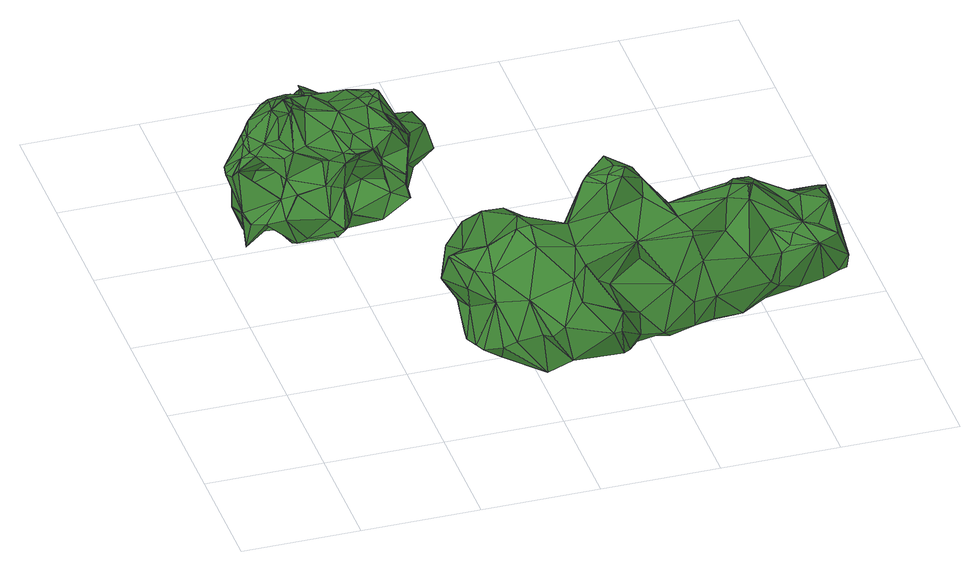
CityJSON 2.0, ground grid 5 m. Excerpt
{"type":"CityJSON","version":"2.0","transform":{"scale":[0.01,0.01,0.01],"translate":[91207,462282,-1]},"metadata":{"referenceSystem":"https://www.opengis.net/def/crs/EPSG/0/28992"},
"CityObjects":{
"tree1":{"type":"SolitaryVegetationObject","attributes":{"gtid":297,"crown_width_m":7.82,"crown_median_z":3.11,"trunk_H_m":3.6,"trunk_DBH_m":0.235,"trunk_radius_m":0.118,"trunk_base_height_m":-0.49,"original_gtid":"302"},"geometry":[{"type":"Solid","lod":"3","boundaries":[[[[0,1,2]],[[3,4,5]],[[6,7,8]],[[3,9,4]],[[10,11,12]],[[13,12,11]],[[14,15,16]],[[17,18,19]],[[20,21,22]],[[5,23,24]],[[25,26,27]],[[28,29,30]],[[31,32,33]],[[34,35,36]],[[37,38,39]],[[40,41,42]],[[41,43,42]],[[44,45,16]],[[41,46,47]],[[48,32,49]],[[49,32,31]],[[50,51,52]],[[30,53,54]],[[44,55,56]],[[57,58,59]],[[60,61,62]],[[63,64,56]],[[64,65,56]],[[66,67,68]],[[69,21,70]],[[71,72,57]],[[73,74,75]],[[44,76,77]],[[77,76,78]],[[79,80,81]],[[82,83,84]],[[85,86,87]],[[82,85,87]],[[88,89,90]],[[88,90,91]],[[92,7,6]],[[81,93,79]],[[94,95,96]],[[29,97,98]],[[99,100,101]],[[102,24,23]],[[102,23,103]],[[104,105,106]],[[107,108,109]],[[89,110,111]],[[98,112,113]],[[98,113,38]],[[20,114,115]],[[111,110,116]],[[117,118,119]],[[29,98,38]],[[101,3,120]],[[97,112,98]],[[38,113,39]],[[121,122,9]],[[123,124,125]],[[115,126,2]],[[127,88,128]],[[63,56,55]],[[129,105,92]],[[6,105,129]],[[6,129,92]],[[130,48,131]],[[20,1,21]],[[132,45,65]],[[133,8,7]],[[134,135,41]],[[46,135,89]],[[18,61,19]],[[18,136,61]],[[137,138,13]],[[31,37,49]],[[94,96,14]],[[139,140,76]],[[141,140,139]],[[13,142,12]],[[143,144,145]],[[95,143,145]],[[115,146,126]],[[9,147,138]],[[112,148,128]],[[149,11,10]],[[89,135,57]],[[110,89,57]],[[84,85,82]],[[104,33,130]],[[32,130,33]],[[138,121,9]],[[150,151,40]],[[150,152,151]],[[47,153,41]],[[154,155,156]],[[157,158,50]],[[159,50,158]],[[160,161,162]],[[143,50,159]],[[163,164,118]],[[62,165,104]],[[43,153,166]],[[116,90,111]],[[167,67,66]],[[25,27,161]],[[168,101,68]],[[169,50,170]],[[163,86,171]],[[82,87,83]],[[171,164,163]],[[78,76,140]],[[78,140,172]],[[127,46,88]],[[144,173,172]],[[106,6,85]],[[136,174,61]],[[23,5,122]],[[13,11,137]],[[3,100,52]],[[101,100,3]],[[97,148,112]],[[94,149,10]],[[175,155,108]],[[131,176,177]],[[22,34,114]],[[20,22,114]],[[178,179,152]],[[151,152,179]],[[180,100,99]],[[21,125,124]],[[181,142,147]],[[181,147,9]],[[165,105,104]],[[167,119,168]],[[117,119,167]],[[73,55,74]],[[62,174,165]],[[38,37,29]],[[182,80,79]],[[160,174,136]],[[151,183,184]],[[179,183,151]],[[92,162,27]],[[75,69,124]],[[11,150,137]],[[137,150,42]],[[185,66,186]],[[185,97,66]],[[25,161,182]],[[40,42,150]],[[186,187,188]],[[114,34,36]],[[159,189,173]],[[16,190,14]],[[190,184,14]],[[69,22,21]],[[29,28,97]],[[74,55,191]],[[74,191,19]],[[123,65,192]],[[193,194,195]],[[123,72,65]],[[61,176,196]],[[37,146,197]],[[49,37,197]],[[193,195,176]],[[73,75,123]],[[64,55,73]],[[131,48,176]],[[196,176,195]],[[59,58,116]],[[21,116,58]],[[198,99,199]],[[142,138,147]],[[25,200,157]],[[201,127,128]],[[88,46,89]],[[159,173,144]],[[149,202,11]],[[21,58,125]],[[190,151,184]],[[57,123,58]],[[30,54,156]],[[30,156,28]],[[97,185,148]],[[182,79,200]],[[182,200,25]],[[57,72,123]],[[59,116,110]],[[59,110,57]],[[89,111,90]],[[203,190,45]],[[204,205,95]],[[66,68,186]],[[206,168,119]],[[144,143,159]],[[160,207,161]],[[136,207,160]],[[60,177,61]],[[123,125,58]],[[69,34,22]],[[45,56,65]],[[44,56,45]],[[17,136,18]],[[19,34,69]],[[42,138,137]],[[186,68,120]],[[101,120,68]],[[70,124,69]],[[115,2,1]],[[115,1,20]],[[208,209,206]],[[47,210,153]],[[62,61,174]],[[45,190,16]],[[33,211,31]],[[212,37,39]],[[145,204,95]],[[168,68,67]],[[213,210,214]],[[213,103,210]],[[75,74,19]],[[75,19,69]],[[97,175,66]],[[29,53,30]],[[31,53,37]],[[29,37,53]],[[211,53,31]],[[13,138,142]],[[83,154,84]],[[28,156,175]],[[41,153,43]],[[104,211,33]],[[106,211,104]],[[106,84,211]],[[121,166,153]],[[215,73,192]],[[73,215,64]],[[192,73,123]],[[104,130,62]],[[164,119,118]],[[34,19,35]],[[35,19,196]],[[201,128,216]],[[132,203,45]],[[71,203,132]],[[32,48,130]],[[50,169,142]],[[217,142,169]],[[94,184,218]],[[86,85,208]],[[8,208,85]],[[171,86,208]],[[184,219,218]],[[12,142,217]],[[14,96,15]],[[2,116,0]],[[116,2,220]],[[121,210,103]],[[164,206,119]],[[42,43,166]],[[172,140,141]],[[93,81,221]],[[19,61,196]],[[216,128,148]],[[94,218,149]],[[161,27,162]],[[41,135,46]],[[6,106,105]],[[144,172,145]],[[178,218,219]],[[197,195,194]],[[197,194,193]],[[44,77,55]],[[95,170,143]],[[87,86,222]],[[77,223,221]],[[63,55,64]],[[85,84,106]],[[224,179,219]],[[187,186,120]],[[85,6,8]],[[190,203,151]],[[178,225,218]],[[150,11,202]],[[202,218,150]],[[78,223,77]],[[161,81,80]],[[161,80,182]],[[15,226,16]],[[44,16,226]],[[216,148,185]],[[44,226,76]],[[12,217,10]],[[71,132,65]],[[72,71,65]],[[15,96,205]],[[64,215,65]],[[192,65,215]],[[95,205,96]],[[3,5,24]],[[3,24,120]],[[120,24,187]],[[4,9,122]],[[224,183,179]],[[184,183,224]],[[184,94,14]],[[218,202,149]],[[95,94,217]],[[10,217,94]],[[186,188,185]],[[24,102,188]],[[24,188,187]],[[216,185,188]],[[102,216,188]],[[102,103,216]],[[227,180,25]],[[220,228,229]],[[2,228,220]],[[212,146,37]],[[230,17,191]],[[230,191,55]],[[99,101,199]],[[199,101,168]],[[167,168,67]],[[115,114,195]],[[35,196,195]],[[36,195,114]],[[36,35,195]],[[66,231,167]],[[113,112,229]],[[28,175,97]],[[220,229,128]],[[128,229,112]],[[155,175,156]],[[81,207,221]],[[81,161,207]],[[17,230,207]],[[221,207,230]],[[17,207,136]],[[173,189,93]],[[79,93,189]],[[221,230,55]],[[19,191,17]],[[39,229,212]],[[39,113,229]],[[126,146,212]],[[91,90,116]],[[141,204,172]],[[142,181,50]],[[50,181,232]],[[47,214,210]],[[201,103,213]],[[201,216,103]],[[217,170,95]],[[4,122,5]],[[171,206,164]],[[208,206,171]],[[62,130,131]],[[117,222,118]],[[159,158,189]],[[75,233,123]],[[172,204,145]],[[212,228,126]],[[174,160,162]],[[199,208,133]],[[8,133,208]],[[71,57,135]],[[169,170,217]],[[213,214,127]],[[213,127,201]],[[42,121,138]],[[42,166,121]],[[2,126,228]],[[206,209,168]],[[199,168,209]],[[157,50,52]],[[134,71,135]],[[61,177,176]],[[51,3,52]],[[51,9,3]],[[21,124,70]],[[180,99,198]],[[218,225,150]],[[174,162,165]],[[40,151,41]],[[71,151,203]],[[195,197,146]],[[193,176,197]],[[141,205,204]],[[15,205,141]],[[143,170,50]],[[177,60,131]],[[62,131,60]],[[127,214,46]],[[214,47,46]],[[77,221,55]],[[200,79,189]],[[146,115,195]],[[116,220,91]],[[128,91,220]],[[83,108,155]],[[87,108,83]],[[200,158,157]],[[154,83,155]],[[232,181,9]],[[51,50,232]],[[232,9,51]],[[27,26,92]],[[54,53,156]],[[200,189,158]],[[211,156,53]],[[154,156,84]],[[84,156,211]],[[25,199,26]],[[92,26,7]],[[180,198,25]],[[108,107,231]],[[167,231,107]],[[107,109,117]],[[173,223,172]],[[71,134,151]],[[41,151,134]],[[224,219,184]],[[141,226,15]],[[139,76,226]],[[139,226,141]],[[49,176,48]],[[197,176,49]],[[105,165,162]],[[105,162,92]],[[175,108,231]],[[7,26,199]],[[175,231,66]],[[116,21,1]],[[0,116,1]],[[78,172,223]],[[93,223,173]],[[178,219,179]],[[150,225,152]],[[152,225,178]],[[124,123,233]],[[124,233,75]],[[93,221,223]],[[121,153,210]],[[133,7,199]],[[128,88,91]],[[229,228,212]],[[227,100,180]],[[25,198,199]],[[52,100,157]],[[157,100,25]],[[227,25,100]],[[23,121,103]],[[208,199,209]],[[118,222,163]],[[163,222,86]],[[107,117,167]],[[87,222,108]],[[108,222,109]],[[117,109,222]],[[23,122,121]],[[234,235,236]],[[234,236,237]],[[237,236,238]],[[237,238,239]],[[236,235,240]],[[236,240,238]],[[238,240,241]],[[238,241,239]],[[240,235,242]],[[240,242,241]],[[241,242,243]],[[241,243,239]],[[242,235,244]],[[242,244,243]],[[243,244,245]],[[243,245,239]],[[244,235,246]],[[244,246,245]],[[245,246,247]],[[245,247,239]],[[246,235,248]],[[246,248,247]],[[247,248,249]],[[247,249,239]],[[248,235,250]],[[248,250,249]],[[249,250,251]],[[249,251,239]],[[250,235,252]],[[250,252,251]],[[251,252,253]],[[251,253,239]],[[252,235,254]],[[252,254,253]],[[253,254,255]],[[253,255,239]],[[254,235,256]],[[254,256,255]],[[255,256,257]],[[255,257,239]],[[256,235,258]],[[256,258,257]],[[257,258,259]],[[257,259,239]],[[258,235,260]],[[258,260,259]],[[259,260,261]],[[259,261,239]],[[260,235,262]],[[260,262,261]],[[261,262,263]],[[261,263,239]],[[262,235,264]],[[262,264,263]],[[263,264,265]],[[263,265,239]],[[264,235,266]],[[264,266,265]],[[265,266,267]],[[265,267,239]],[[266,235,268]],[[266,268,267]],[[267,268,269]],[[267,269,239]],[[268,235,270]],[[268,270,269]],[[269,270,271]],[[269,271,239]],[[270,235,272]],[[270,272,271]],[[271,272,273]],[[271,273,239]],[[272,235,274]],[[272,274,273]],[[273,274,275]],[[273,275,239]],[[274,235,276]],[[274,276,275]],[[275,276,277]],[[275,277,239]],[[276,235,278]],[[276,278,277]],[[277,278,279]],[[277,279,239]],[[278,235,280]],[[278,280,279]],[[279,280,281]],[[279,281,239]],[[280,235,282]],[[280,282,281]],[[281,282,283]],[[281,283,239]],[[282,235,234]],[[282,234,283]],[[283,234,237]],[[283,237,239]]]]}]},
"tree2":{"type":"SolitaryVegetationObject","attributes":{"gtid":278,"crown_width_m":12.07,"crown_median_z":2.69,"trunk_H_m":3.2,"trunk_DBH_m":0.35,"trunk_radius_m":0.175,"trunk_base_height_m":-0.51,"original_gtid":"283"},"geometry":[{"type":"Solid","lod":"3","boundaries":[[[[284,285,286]],[[287,288,289]],[[287,290,288]],[[291,292,293]],[[294,295,296]],[[297,298,299]],[[300,301,302]],[[303,304,305]],[[306,307,308]],[[304,308,307]],[[301,309,310]],[[311,312,313]],[[314,315,316]],[[310,307,306]],[[317,301,300]],[[318,319,320]],[[321,322,323]],[[296,324,294]],[[325,326,327]],[[328,325,327]],[[329,330,324]],[[322,331,332]],[[333,334,335]],[[326,336,295]],[[328,330,329]],[[337,338,339]],[[340,341,342]],[[343,312,344]],[[322,345,299]],[[310,302,301]],[[346,347,312]],[[308,348,306]],[[349,350,351]],[[339,340,352]],[[353,352,340]],[[343,344,354]],[[355,354,344]],[[330,327,294]],[[356,352,357]],[[330,328,327]],[[294,327,326]],[[310,305,307]],[[305,304,307]],[[294,324,330]],[[358,359,360]],[[309,301,361]],[[362,363,364]],[[362,365,363]],[[366,367,368]],[[352,369,370]],[[294,326,295]],[[371,356,372]],[[319,373,374]],[[375,292,376]],[[377,284,378]],[[377,285,284]],[[310,309,305]],[[316,379,380]],[[373,381,374]],[[382,374,381]],[[383,365,384]],[[355,385,354]],[[378,386,387]],[[360,388,389]],[[360,389,358]],[[343,390,391]],[[329,392,328]],[[393,394,395]],[[318,373,319]],[[372,297,396]],[[373,397,381]],[[303,305,384]],[[390,354,398]],[[343,354,390]],[[296,399,324]],[[288,400,401]],[[385,402,403]],[[404,405,406]],[[355,402,385]],[[407,408,409]],[[349,410,350]],[[360,411,388]],[[412,413,414]],[[382,397,303]],[[415,416,367]],[[375,417,292]],[[382,381,397]],[[388,411,418]],[[419,388,418]],[[372,396,420]],[[346,421,347]],[[324,422,392]],[[311,313,406]],[[423,424,346]],[[421,346,424]],[[324,392,329]],[[298,340,290]],[[284,425,378]],[[286,426,427]],[[317,428,301]],[[398,354,429]],[[430,431,432]],[[347,367,366]],[[367,433,415]],[[434,315,435]],[[347,421,433]],[[347,433,367]],[[436,437,426]],[[419,418,438]],[[369,356,371]],[[351,439,349]],[[440,441,412]],[[442,416,286]],[[442,286,427]],[[415,286,416]],[[415,284,286]],[[386,378,425]],[[436,443,314]],[[325,336,326]],[[437,314,408]],[[409,408,438]],[[387,444,377]],[[387,377,378]],[[328,392,302]],[[302,392,300]],[[360,359,445]],[[292,406,313]],[[426,285,436]],[[300,392,317]],[[302,310,348]],[[311,355,344]],[[435,315,314]],[[403,333,335]],[[350,401,351]],[[400,351,401]],[[400,439,351]],[[445,359,446]],[[437,436,314]],[[291,293,431]],[[353,298,356]],[[362,447,430]],[[383,420,365]],[[372,420,383]],[[383,448,372]],[[365,420,363]],[[305,449,448]],[[364,375,376]],[[364,376,362]],[[299,298,323]],[[333,450,334]],[[301,369,361]],[[308,336,325]],[[293,313,451]],[[322,450,345]],[[452,365,453]],[[413,454,414]],[[396,345,450]],[[385,403,455]],[[335,455,403]],[[349,456,410]],[[391,457,343]],[[430,432,374]],[[458,459,318]],[[460,293,451]],[[425,284,461]],[[410,289,350]],[[363,420,364]],[[462,369,371]],[[463,374,453]],[[452,453,374]],[[452,303,384]],[[452,384,365]],[[434,332,315]],[[332,316,315]],[[309,361,369]],[[454,460,414]],[[464,341,465]],[[466,341,464]],[[308,397,336]],[[364,467,417]],[[328,348,325]],[[393,458,320]],[[318,399,373]],[[417,375,364]],[[468,332,434]],[[412,441,469]],[[426,437,469]],[[302,348,328]],[[295,399,296]],[[336,373,399]],[[384,305,448]],[[384,448,383]],[[343,457,346]],[[364,420,467]],[[470,432,431]],[[450,467,396]],[[420,396,467]],[[409,418,411]],[[438,418,409]],[[435,443,471]],[[417,404,406]],[[323,287,289]],[[333,417,450]],[[444,387,471]],[[444,471,443]],[[293,292,313]],[[460,454,293]],[[401,350,289]],[[314,443,435]],[[336,399,295]],[[423,346,457]],[[416,442,441]],[[386,425,424]],[[444,285,377]],[[366,368,441]],[[440,366,441]],[[403,404,333]],[[427,426,469]],[[298,353,340]],[[469,441,442]],[[349,439,456]],[[469,442,427]],[[311,344,312]],[[424,423,386]],[[346,312,343]],[[426,286,285]],[[306,348,310]],[[288,389,419]],[[451,313,472]],[[308,325,348]],[[402,355,405]],[[389,288,473]],[[389,473,358]],[[367,416,368]],[[356,357,353]],[[416,441,368]],[[309,369,305]],[[474,471,387]],[[332,475,322]],[[476,322,475]],[[477,468,434]],[[472,478,366]],[[386,457,391]],[[438,408,379]],[[321,331,322]],[[410,331,321]],[[417,406,292]],[[394,445,395]],[[465,341,338]],[[477,390,398]],[[425,461,421]],[[433,421,461]],[[411,413,409]],[[299,323,322]],[[413,412,409]],[[331,410,456]],[[440,414,460]],[[321,289,410]],[[318,459,399]],[[407,469,437]],[[305,369,462]],[[449,305,462]],[[291,479,292]],[[331,456,316]],[[331,316,332]],[[369,428,370]],[[369,301,428]],[[340,339,338]],[[474,435,471]],[[332,468,475]],[[476,475,335]],[[352,353,357]],[[460,451,440]],[[451,472,366]],[[440,451,366]],[[434,474,477]],[[374,432,319]],[[480,394,431]],[[336,397,373]],[[413,481,454]],[[482,454,481]],[[299,345,297]],[[396,297,345]],[[382,303,452]],[[475,455,335]],[[362,453,365]],[[463,453,362]],[[401,289,288]],[[376,292,479]],[[376,479,362]],[[290,287,323]],[[323,289,321]],[[412,414,440]],[[288,419,400]],[[400,419,439]],[[379,439,419]],[[352,483,339]],[[379,456,439]],[[316,456,379]],[[379,419,438]],[[312,472,313]],[[320,432,393]],[[320,319,432]],[[318,320,458]],[[366,478,347]],[[304,303,397]],[[407,437,408]],[[468,455,475]],[[386,391,477]],[[477,391,390]],[[386,423,457]],[[455,429,385]],[[392,422,317]],[[304,397,308]],[[446,465,393]],[[458,393,465]],[[356,369,352]],[[382,452,374]],[[476,334,322]],[[335,334,476]],[[448,371,372]],[[448,449,371]],[[449,462,371]],[[465,338,337]],[[454,480,293]],[[431,293,480]],[[432,394,393]],[[446,395,445]],[[285,443,436]],[[425,421,424]],[[467,450,417]],[[291,447,479]],[[482,481,445]],[[337,484,465]],[[485,484,337]],[[486,454,482]],[[486,482,445]],[[393,395,446]],[[404,402,405]],[[403,402,404]],[[333,404,417]],[[311,405,355]],[[311,406,405]],[[388,419,389]],[[285,444,443]],[[370,428,483]],[[370,483,352]],[[385,429,354]],[[297,356,298]],[[372,356,297]],[[412,407,409]],[[412,469,407]],[[312,347,478]],[[386,474,387]],[[337,339,483]],[[463,362,430]],[[463,430,374]],[[428,422,483]],[[317,422,428]],[[290,340,342]],[[464,358,473]],[[411,481,413]],[[408,380,379]],[[408,314,380]],[[316,380,314]],[[485,337,459]],[[485,459,458]],[[322,487,450]],[[434,435,474]],[[477,474,386]],[[290,466,288]],[[340,338,341]],[[415,461,284]],[[433,461,415]],[[483,422,337]],[[324,399,422]],[[459,337,422]],[[459,422,399]],[[312,478,472]],[[445,481,360]],[[411,360,481]],[[359,358,464]],[[359,464,446]],[[446,464,465]],[[322,334,487]],[[450,487,334]],[[290,488,298]],[[323,298,488]],[[323,488,290]],[[290,342,341]],[[290,341,466]],[[486,480,454]],[[430,447,431]],[[291,431,447]],[[479,447,362]],[[458,484,485]],[[465,484,458]],[[445,394,486]],[[480,486,394]],[[470,431,394]],[[470,394,432]],[[477,398,429]],[[455,468,429]],[[477,429,468]],[[473,466,464]],[[473,288,466]],[[489,490,491]],[[489,491,492]],[[492,491,493]],[[492,493,494]],[[491,490,495]],[[491,495,493]],[[493,495,496]],[[493,496,494]],[[495,490,497]],[[495,497,496]],[[496,497,498]],[[496,498,494]],[[497,490,499]],[[497,499,498]],[[498,499,500]],[[498,500,494]],[[499,490,501]],[[499,501,500]],[[500,501,502]],[[500,502,494]],[[501,490,503]],[[501,503,502]],[[502,503,504]],[[502,504,494]],[[503,490,505]],[[503,505,504]],[[504,505,506]],[[504,506,494]],[[505,490,507]],[[505,507,506]],[[506,507,508]],[[506,508,494]],[[507,490,509]],[[507,509,508]],[[508,509,510]],[[508,510,494]],[[509,490,511]],[[509,511,510]],[[510,511,512]],[[510,512,494]],[[511,490,513]],[[511,513,512]],[[512,513,514]],[[512,514,494]],[[513,490,515]],[[513,515,514]],[[514,515,516]],[[514,516,494]],[[515,490,517]],[[515,517,516]],[[516,517,518]],[[516,518,494]],[[517,490,519]],[[517,519,518]],[[518,519,520]],[[518,520,494]],[[519,490,521]],[[519,521,520]],[[520,521,522]],[[520,522,494]],[[521,490,523]],[[521,523,522]],[[522,523,524]],[[522,524,494]],[[523,490,525]],[[523,525,524]],[[524,525,526]],[[524,526,494]],[[525,490,527]],[[525,527,526]],[[526,527,528]],[[526,528,494]],[[527,490,529]],[[527,529,528]],[[528,529,530]],[[528,530,494]],[[529,490,531]],[[529,531,530]],[[530,531,532]],[[530,532,494]],[[531,490,533]],[[531,533,532]],[[532,533,534]],[[532,534,494]],[[533,490,535]],[[533,535,534]],[[534,535,536]],[[534,536,494]],[[535,490,537]],[[535,537,536]],[[536,537,538]],[[536,538,494]],[[537,490,489]],[[537,489,538]],[[538,489,492]],[[538,492,494]]]]}]}
},
"vertices":[
[642,1382,553],[667,1394,475],[710,1386,600],[300,1790,521],[277,1764,568],[311,1770,582],[657,1841,315],[571,1807,411],[611,1890,268],[202,1687,555],[53,1506,446],[123,1520,500],[64,1557,446],[151,1584,524],[121,1378,272],[110,1411,147],[174,1348,280],[594,1432,158],[649,1412,174],[667,1371,192],[747,1316,427],[670,1385,447],[751,1332,372],[336,1744,595],[357,1787,578],[474,1706,356],[504,1756,395],[539,1703,375],[688,1754,523],[714,1647,633],[703,1751,518],[892,1709,447],[930,1699,372],[902,1758,360],[770,1332,302],[759,1365,294],[773,1333,301],[797,1576,511],[724,1614,645],[715,1568,634],[275,1430,526],[309,1415,559],[221,1530,544],[284,1538,547],[306,1360,156],[251,1329,300],[352,1392,597],[322,1493,720],[955,1613,319],[915,1606,447],[226,1634,368],[312,1714,432],[312,1716,430],[760,1671,484],[703,1750,515],[481,1373,143],[352,1364,168],[503,1343,515],[571,1394,490],[560,1337,550],[825,1557,178],[700,1482,200],[797,1610,196],[412,1387,252],[485,1268,251],[427,1303,288],[529,1807,520],[432,1897,473],[399,1864,505],[704,1380,309],[694,1431,346],[423,1354,416],[446,1351,410],[501,1289,259],[538,1373,240],[538,1375,242],[296,1393,140],[376,1389,156],[300,1471,160],[414,1672,174],[514,1645,169],[515,1643,166],[745,1970,398],[732,1924,442],[786,1903,414],[717,1942,340],[602,2068,362],[683,1969,405],[472,1436,621],[493,1339,570],[520,1343,581],[556,1419,596],[568,1724,387],[386,1597,184],[109,1458,279],[95,1558,249],[106,1457,277],[612,1696,619],[680,1624,644],[440,1761,512],[315,1715,431],[399,1861,502],[373,1757,591],[363,1635,669],[764,1711,314],[667,1690,394],[695,1838,336],[518,1951,426],[635,1944,426],[534,2006,414],[539,1316,567],[539,1316,570],[626,1568,660],[689,1577,649],[754,1333,373],[790,1422,486],[617,1335,565],[527,2037,418],[532,2076,406],[526,2037,415],[394,1849,523],[291,1662,606],[308,1740,591],[501,1357,385],[613,1485,324],[526,1458,412],[743,1413,593],[386,1519,676],[519,1495,664],[635,1776,408],[840,1647,269],[865,1600,253],[311,1368,383],[557,1880,416],[429,1418,493],[440,1361,530],[660,1486,186],[155,1512,525],[175,1607,541],[212,1499,200],[297,1469,159],[143,1494,153],[160,1639,529],[151,1661,245],[180,1644,147],[130,1569,166],[811,1500,489],[181,1661,542],[518,1630,621],[70,1474,452],[170,1481,526],[280,1422,431],[281,1469,467],[331,1545,659],[751,1896,437],[720,1905,440],[725,1807,451],[320,1683,374],[321,1638,322],[224,1635,224],[550,1579,298],[509,1630,232],[595,1618,356],[567,2105,369],[531,2075,403],[715,1624,275],[311,1635,584],[485,1924,451],[424,1918,448],[200,1582,388],[155,1621,283],[566,2102,359],[262,1557,101],[280,1581,99],[692,1571,286],[631,1807,489],[825,1544,311],[826,1556,180],[202,1580,386],[300,1582,365],[409,1619,486],[182,1662,538],[451,1648,206],[355,1484,387],[252,1400,353],[460,1750,584],[454,1788,562],[396,1810,565],[407,1778,585],[355,1634,188],[252,1397,355],[524,1409,152],[467,1229,277],[823,1544,313],[721,1470,348],[760,1432,342],[726,1424,298],[837,1554,457],[495,1756,407],[456,1853,378],[412,1635,282],[399,1551,666],[98,1485,464],[308,1367,385],[129,1527,157],[136,1487,167],[532,2006,411],[495,1467,208],[589,1965,315],[517,1949,422],[325,1612,683],[821,1762,403],[719,1526,598],[352,1553,692],[324,1494,720],[467,1229,274],[449,1652,652],[95,1555,439],[100,1486,461],[166,1547,346],[633,1443,593],[421,1494,182],[597,2032,387],[366,1519,169],[300,1481,272],[258,1507,484],[237,1434,229],[318,1675,411],[727,1424,598],[652,1535,639],[523,1412,150],[551,1857,447],[225,1659,536],[483,1463,300],[487,1601,51],[475,1602,51],[487,1604,51],[498,1583,410],[498,1586,411],[487,1583,411],[485,1607,51],[497,1589,411],[484,1610,51],[495,1591,411],[481,1612,51],[493,1593,411],[479,1613,52],[490,1595,411],[476,1614,52],[487,1595,412],[473,1613,52],[484,1595,412],[470,1612,52],[481,1594,412],[467,1611,52],[479,1592,412],[465,1608,52],[477,1590,412],[464,1606,52],[475,1587,412],[463,1603,51],[475,1584,411],[463,1599,51],[475,1581,411],[465,1597,51],[476,1578,411],[466,1594,51],[478,1575,411],[469,1592,51],[480,1573,411],[471,1591,51],[483,1572,410],[474,1590,50],[486,1572,410],[477,1591,50],[489,1572,410],[480,1592,50],[492,1573,410],[483,1593,50],[494,1575,410],[485,1596,50],[496,1577,410],[486,1598,51],[498,1580,410],
[660,557,443],[763,600,532],[746,777,440],[1552,584,644],[1498,736,699],[1510,598,729],[1638,658,544],[1545,500,195],[1450,358,137],[1388,611,141],[2340,1000,237],[2249,1005,187],[2249,1008,191],[1828,501,474],[1858,576,579],[1661,410,569],[2340,793,389],[2313,664,424],[2341,720,369],[2127,461,170],[2235,489,170],[2197,418,394],[2335,505,194],[2301,496,192],[2276,712,110],[2280,439,411],[2342,498,257],[1175,248,209],[1033,344,146],[1288,407,124],[981,568,675],[995,430,715],[1164,482,654],[2307,788,396],[1952,941,205],[1862,809,129],[1850,858,185],[1501,557,665],[1423,382,581],[1617,464,610],[2337,898,331],[2311,886,161],[2301,945,170],[2361,968,248],[2377,882,257],[2376,920,312],[2372,952,284],[1344,503,662],[1157,354,628],[1403,279,309],[1290,320,443],[1295,170,412],[2210,917,175],[2042,882,443],[1915,759,521],[1939,757,535],[1901,657,584],[1847,720,465],[1847,659,478],[985,172,175],[1115,201,202],[1659,396,550],[852,358,155],[920,519,155],[2320,722,204],[1357,558,804],[1432,569,816],[1391,596,816],[1990,654,572],[1957,619,596],[1064,79,278],[1296,144,223],[1952,581,550],[1974,629,584],[1571,772,476],[1572,814,415],[1450,857,418],[2229,538,403],[1737,367,150],[1732,342,172],[1643,315,175],[1861,363,160],[1066,681,177],[828,606,174],[947,673,307],[2161,531,432],[2147,699,422],[2026,540,417],[1894,386,407],[2028,758,139],[1859,645,141],[1535,295,162],[1560,334,149],[679,514,573],[731,432,458],[1273,632,738],[1197,539,597],[2044,693,149],[2026,638,171],[1983,385,271],[2023,410,228],[1229,64,383],[822,348,430],[754,417,550],[1361,871,501],[1451,766,522],[954,133,386],[881,249,293],[2350,846,361],[1820,845,235],[1608,806,226],[1621,818,248],[1694,364,446],[2147,693,142],[975,64,419],[2102,949,297],[1379,692,800],[1475,624,773],[1269,85,371],[1299,158,411],[1385,211,252],[1328,166,221],[1378,235,202],[1091,590,484],[1169,590,544],[1287,696,365],[1406,529,802],[1350,853,448],[1136,689,250],[1295,717,324],[1262,751,181],[761,651,282],[780,683,284],[1500,267,198],[1354,678,462],[1335,696,658],[1736,317,296],[739,471,190],[2186,849,357],[776,359,202],[755,394,208],[757,483,336],[830,823,509],[848,836,439],[2207,726,427],[1033,91,434],[1661,580,162],[1570,660,146],[1759,727,163],[746,528,192],[996,353,663],[943,455,690],[882,729,610],[971,724,611],[1250,608,573],[1290,632,764],[1100,713,196],[933,762,330],[857,845,349],[832,490,609],[696,504,584],[1574,858,248],[1642,782,379],[1616,543,159],[2042,431,369],[2080,443,388],[1556,310,396],[1255,613,155],[1976,440,158],[1880,426,173],[1353,786,194],[1130,167,488],[1344,542,771],[836,285,249],[1876,978,249],[2068,936,318],[1263,749,176],[724,546,337],[2109,491,414],[1831,478,220],[1626,735,480],[1829,832,450],[1629,697,522],[1638,305,296],[1117,238,552],[1027,746,441],[1624,774,222],[831,485,610],[1182,484,184],[1573,735,512],[822,386,545],[1182,298,572],[1238,317,476],[940,270,467],[1008,504,163],[1556,426,150],[1477,731,182],[1418,847,398],[1449,793,267],[2058,847,447],[1973,886,334],[2004,905,340],[1483,769,218],[1452,438,458],[1664,505,459],[1493,552,48],[1475,552,49],[1492,557,48],[1507,559,369],[1506,564,369],[1490,559,369],[1490,561,48],[1504,568,369],[1487,565,48],[1502,571,369],[1484,567,48],[1498,574,369],[1479,569,49],[1494,576,369],[1475,569,49],[1489,576,369],[1470,569,49],[1485,575,369],[1466,567,49],[1480,574,370],[1462,564,49],[1477,571,370],[1460,560,50],[1474,567,370],[1458,556,50],[1473,563,370],[1458,552,50],[1472,558,370],[1458,547,50],[1473,554,370],[1460,543,50],[1475,550,370],[1463,539,50],[1477,546,370],[1467,537,50],[1481,543,370],[1471,535,50],[1485,542,370],[1475,535,49],[1490,541,370],[1480,535,49],[1494,542,370],[1484,537,49],[1499,544,369],[1488,540,49],[1502,547,369],[1490,543,49],[1505,550,369],[1492,548,48],[1507,554,369]
]}
